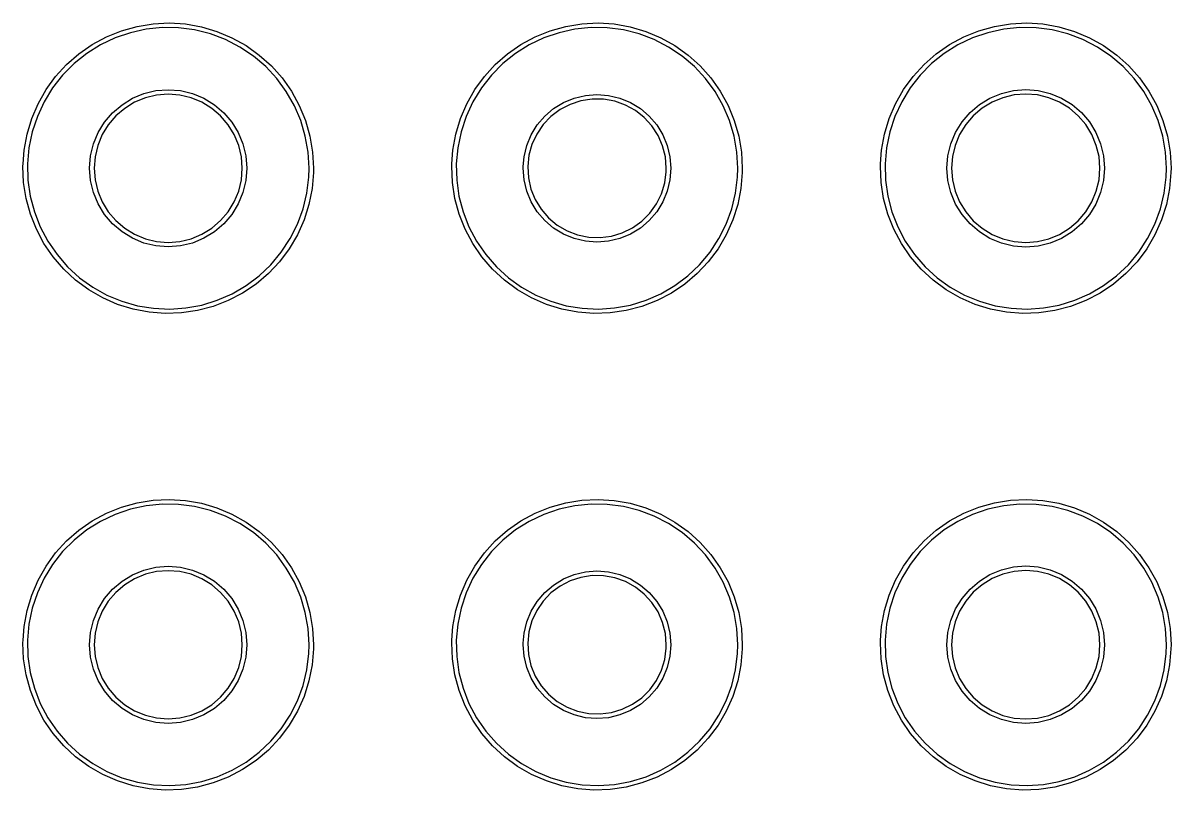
# Model space of a CAD drawing. Extents: x 26 to 390, y -197 to -58.
# Drawn here: x 68.95 to 93.05, y -191.05 to -174.95 of the extents above; entities that cross this region are included whole.
import ezdxf

# ---------------------------------------------------------------- set-up
doc = ezdxf.new("R2010")
doc.units = 0
doc.layers.add('BLACK', color=7, linetype='CONTINUOUS')

msp = doc.modelspace()

# ---------------------------------------------------------------- linework, layer by layer
at = {"layer": 'BLACK', "linetype": 'CONTINUOUS'}
for p, q in [((71.6812, -174.967), (72.0213, -174.95)), ((72.0213, -174.95), (72.3611, -174.971)), ((80.6812, -174.967), (81.0213, -174.95)), ((81.0213, -174.95), (81.3611, -174.971)), ((89.6812, -174.967), (90.0213, -174.95)), ((90.0213, -174.95), (90.3611, -174.971)), ((70.7014, -175.24), (71.0171, -175.113)), ((71.2053, -175.154), (70.8835, -175.264)), ((71.0171, -175.113), (71.3451, -175.021)), ((71.5377, -175.081), (71.2053, -175.154)), ((71.3451, -175.021), (71.6812, -174.967)), ((71.8763, -175.048), (71.5377, -175.081)), ((72.2164, -175.053), (71.8763, -175.048)), ((72.5537, -175.097), (72.2164, -175.053)), ((72.3611, -174.971), (72.6965, -175.031)), ((72.8837, -175.18), (72.5537, -175.097)), ((72.6965, -175.031), (73.0231, -175.127)), ((73.2019, -175.3), (72.8837, -175.18)), ((73.0231, -175.127), (73.337, -175.259)), ((79.7014, -175.24), (80.0171, -175.113)), ((80.2053, -175.154), (79.8835, -175.264)), ((80.0171, -175.113), (80.3451, -175.021)), ((80.5377, -175.081), (80.2053, -175.154)), ((80.3451, -175.021), (80.6812, -174.967)), ((80.8763, -175.048), (80.5377, -175.081)), ((81.2164, -175.053), (80.8763, -175.048)), ((81.5537, -175.097), (81.2164, -175.053)), ((81.3611, -174.971), (81.6965, -175.031)), ((81.8837, -175.18), (81.5537, -175.097)), ((81.6965, -175.031), (82.0231, -175.127)), ((82.2019, -175.3), (81.8837, -175.18)), ((82.0231, -175.127), (82.337, -175.259)), ((88.7014, -175.24), (89.0171, -175.113)), ((89.2053, -175.154), (88.8835, -175.264)), ((89.0171, -175.113), (89.3451, -175.021)), ((89.5377, -175.081), (89.2053, -175.154)), ((89.3451, -175.021), (89.6812, -174.967)), ((89.8763, -175.048), (89.5377, -175.081)), ((90.2164, -175.053), (89.8763, -175.048)), ((90.5537, -175.097), (90.2164, -175.053)), ((90.3611, -174.971), (90.6965, -175.031)), ((90.8837, -175.18), (90.5537, -175.097)), ((90.6965, -175.031), (91.0231, -175.127)), ((91.2019, -175.3), (90.8837, -175.18)), ((91.0231, -175.127), (91.337, -175.259)), ((70.1222, -175.597), (70.4018, -175.402)), ((70.5764, -175.411), (70.2882, -175.591)), ((70.4018, -175.402), (70.7014, -175.24)), ((70.8835, -175.264), (70.5764, -175.411)), ((73.5042, -175.457), (73.2019, -175.3)), ((73.337, -175.259), (73.6343, -175.425)), ((73.6343, -175.425), (73.9111, -175.623)), ((79.1222, -175.597), (79.4018, -175.402)), ((79.5764, -175.411), (79.2882, -175.591)), ((79.4018, -175.402), (79.7014, -175.24)), ((79.8835, -175.264), (79.5764, -175.411)), ((82.5042, -175.457), (82.2019, -175.3)), ((82.337, -175.259), (82.6343, -175.425)), ((82.6343, -175.425), (82.9111, -175.623)), ((88.1222, -175.597), (88.4018, -175.402)), ((88.5764, -175.411), (88.2882, -175.591)), ((88.4018, -175.402), (88.7014, -175.24)), ((88.8835, -175.264), (88.5764, -175.411)), ((91.5042, -175.457), (91.2019, -175.3)), ((91.337, -175.259), (91.6343, -175.425)), ((91.6343, -175.425), (91.9111, -175.623)), ((69.866, -175.821), (70.1222, -175.597)), ((70.2882, -175.591), (70.0227, -175.804)), ((73.7866, -175.646), (73.5042, -175.457)), ((74.0453, -175.867), (73.7866, -175.646)), ((73.9111, -175.623), (74.1642, -175.851)), ((78.866, -175.821), (79.1222, -175.597)), ((79.2882, -175.591), (79.0227, -175.804)), ((82.7866, -175.646), (82.5042, -175.457)), ((83.0453, -175.867), (82.7866, -175.646)), ((82.9111, -175.623), (83.1642, -175.851)), ((87.866, -175.821), (88.1222, -175.597)), ((88.2882, -175.591), (88.0227, -175.804)), ((91.7866, -175.646), (91.5042, -175.457)), ((92.0453, -175.867), (91.7866, -175.646)), ((91.9111, -175.623), (92.1642, -175.851)), ((69.6364, -176.072), (69.866, -175.821)), ((70.0227, -175.804), (69.7834, -176.046)), ((74.2769, -176.116), (74.0453, -175.867)), ((74.1642, -175.851), (74.3903, -176.105)), ((78.6364, -176.072), (78.866, -175.821)), ((79.0227, -175.804), (78.7834, -176.046)), ((83.2769, -176.116), (83.0453, -175.867)), ((83.1642, -175.851), (83.3903, -176.105)), ((87.6364, -176.072), (87.866, -175.821)), ((88.0227, -175.804), (87.7834, -176.046)), ((92.2769, -176.116), (92.0453, -175.867)), ((92.1642, -175.851), (92.3903, -176.105)), ((69.4363, -176.348), (69.6364, -176.072)), ((69.7834, -176.046), (69.5735, -176.314)), ((74.4783, -176.391), (74.2769, -176.116)), ((74.3903, -176.105), (74.5865, -176.384)), ((78.4363, -176.348), (78.6364, -176.072)), ((78.7834, -176.046), (78.5735, -176.314)), ((83.4783, -176.391), (83.2769, -176.116)), ((83.3903, -176.105), (83.5865, -176.384)), ((87.4363, -176.348), (87.6364, -176.072)), ((87.7834, -176.046), (87.5735, -176.314)), ((92.4783, -176.391), (92.2769, -176.116)), ((92.3903, -176.105), (92.5865, -176.384)), ((69.2681, -176.644), (69.4363, -176.348)), ((69.5735, -176.314), (69.3957, -176.604)), ((71.4901, -176.431), (71.7419, -176.37)), ((71.7419, -176.37), (72, -176.35)), ((72, -176.35), (72.2581, -176.37)), ((72.2581, -176.37), (72.5099, -176.431)), ((74.6468, -176.686), (74.4783, -176.391)), ((74.5865, -176.384), (74.7506, -176.682)), ((78.2681, -176.644), (78.4363, -176.348)), ((78.5735, -176.314), (78.3957, -176.604)), ((83.6468, -176.686), (83.4783, -176.391)), ((83.5865, -176.384), (83.7506, -176.682)), ((87.2681, -176.644), (87.4363, -176.348)), ((87.5735, -176.314), (87.3957, -176.604)), ((89.4892, -176.428), (89.7414, -176.367)), ((89.7414, -176.367), (90, -176.347)), ((90, -176.347), (90.2586, -176.367)), ((90.2586, -176.367), (90.5108, -176.428)), ((92.6468, -176.686), (92.4783, -176.391)), ((92.5865, -176.384), (92.7506, -176.682)), ((69.1339, -176.957), (69.2681, -176.644)), ((69.3957, -176.604), (69.2525, -176.912)), ((71.0302, -176.665), (71.2509, -176.53)), ((71.2941, -176.615), (71.0861, -176.742)), ((71.2509, -176.53), (71.4901, -176.431)), ((71.5195, -176.521), (71.2941, -176.615)), ((71.7568, -176.464), (71.5195, -176.521)), ((72, -176.445), (71.7568, -176.464)), ((72.2432, -176.464), (72, -176.445)), ((72.4805, -176.521), (72.2432, -176.464)), ((72.7059, -176.615), (72.4805, -176.521)), ((72.5099, -176.431), (72.7491, -176.53)), ((72.9139, -176.742), (72.7059, -176.615)), ((72.7491, -176.53), (72.9698, -176.665)), ((78.1339, -176.957), (78.2681, -176.644)), ((78.3957, -176.604), (78.2525, -176.912)), ((80.0889, -176.746), (80.2963, -176.619)), ((80.2963, -176.619), (80.521, -176.526)), ((80.6628, -176.585), (80.4362, -176.659)), ((80.521, -176.526), (80.7575, -176.469)), ((80.8985, -176.549), (80.6628, -176.585)), ((80.7575, -176.469), (81, -176.45)), ((81.1369, -176.551), (80.8985, -176.549)), ((81, -176.45), (81.2425, -176.469)), ((81.3717, -176.593), (81.1369, -176.551)), ((81.2425, -176.469), (81.479, -176.526)), ((81.5964, -176.673), (81.3717, -176.593)), ((81.479, -176.526), (81.7037, -176.619)), ((81.7037, -176.619), (81.9111, -176.746)), ((87.1339, -176.957), (87.2681, -176.644)), ((87.3957, -176.604), (87.2525, -176.912)), ((89.0283, -176.663), (89.2495, -176.527)), ((89.2927, -176.612), (89.0843, -176.74)), ((89.2495, -176.527), (89.4892, -176.428)), ((89.5186, -176.518), (89.2927, -176.612)), ((89.7563, -176.461), (89.5186, -176.518)), ((90, -176.442), (89.7563, -176.461)), ((90.2437, -176.461), (90, -176.442)), ((90.4814, -176.518), (90.2437, -176.461)), ((90.7073, -176.612), (90.4814, -176.518)), ((90.5108, -176.428), (90.7505, -176.527)), ((90.9157, -176.74), (90.7073, -176.612)), ((90.7505, -176.527), (90.9717, -176.663)), ((70.6651, -177.03), (70.8333, -176.833)), ((70.8333, -176.833), (71.0302, -176.665)), ((71.0861, -176.742), (70.9006, -176.901)), ((73.0994, -176.901), (72.9139, -176.742)), ((72.9698, -176.665), (73.1667, -176.833)), ((73.1667, -176.833), (73.3349, -177.03)), ((74.7803, -176.999), (74.6468, -176.686)), ((74.7506, -176.682), (74.8803, -176.997)), ((79.904, -176.904), (80.0889, -176.746)), ((80.2247, -176.769), (80.034, -176.912)), ((80.4362, -176.659), (80.2247, -176.769)), ((81.8052, -176.788), (81.5964, -176.673)), ((81.9923, -176.936), (81.8052, -176.788)), ((81.9111, -176.746), (82.096, -176.904)), ((83.7803, -176.999), (83.6468, -176.686)), ((83.7506, -176.682), (83.8803, -176.997)), ((88.6626, -177.028), (88.8311, -176.831)), ((88.8311, -176.831), (89.0283, -176.663)), ((89.0843, -176.74), (88.8984, -176.898)), ((91.1016, -176.898), (90.9157, -176.74)), ((90.9717, -176.663), (91.1689, -176.831)), ((91.1689, -176.831), (91.3374, -177.028)), ((92.7803, -176.999), (92.6468, -176.686)), ((92.7506, -176.682), (92.8803, -176.997)), ((69.0355, -177.283), (69.1339, -176.957)), ((69.2525, -176.912), (69.1457, -177.235)), ((70.5298, -177.251), (70.6651, -177.03)), ((70.7421, -177.086), (70.6147, -177.294)), ((70.9006, -176.901), (70.7421, -177.086)), ((73.2579, -177.086), (73.0994, -176.901)), ((73.3853, -177.294), (73.2579, -177.086)), ((73.3349, -177.03), (73.4702, -177.251)), ((74.8769, -177.325), (74.7803, -176.999)), ((74.8803, -176.997), (74.9742, -177.324)), ((78.0355, -177.283), (78.1339, -176.957)), ((78.2525, -176.912), (78.1457, -177.235)), ((79.6189, -177.296), (79.746, -177.089)), ((79.8693, -177.084), (79.7349, -177.281)), ((79.746, -177.089), (79.904, -176.904)), ((80.034, -176.912), (79.8693, -177.084)), ((82.1528, -177.112), (81.9923, -176.936)), ((82.096, -176.904), (82.254, -177.089)), ((82.2823, -177.312), (82.1528, -177.112)), ((82.254, -177.089), (82.3811, -177.296)), ((83.8769, -177.325), (83.7803, -176.999)), ((83.8803, -176.997), (83.9742, -177.324)), ((87.0355, -177.283), (87.1339, -176.957)), ((87.2525, -176.912), (87.1457, -177.235)), ((88.5271, -177.249), (88.6626, -177.028)), ((88.7396, -177.084), (88.6119, -177.293)), ((88.8984, -176.898), (88.7396, -177.084)), ((91.2604, -177.084), (91.1016, -176.898)), ((91.3881, -177.293), (91.2604, -177.084)), ((91.3374, -177.028), (91.4729, -177.249)), ((92.8769, -177.325), (92.7803, -176.999)), ((92.8803, -176.997), (92.9742, -177.324)), ((68.974, -177.618), (69.0355, -177.283)), ((69.1457, -177.235), (69.0767, -177.568)), ((70.4308, -177.49), (70.5298, -177.251)), ((70.6147, -177.294), (70.5213, -177.52)), ((73.4787, -177.52), (73.3853, -177.294)), ((73.4702, -177.251), (73.5692, -177.49)), ((74.9354, -177.66), (74.8769, -177.325)), ((74.9742, -177.324), (75.031, -177.66)), ((77.974, -177.618), (78.0355, -177.283)), ((78.1457, -177.235), (78.0767, -177.568)), ((79.5259, -177.521), (79.6189, -177.296)), ((79.7349, -177.281), (79.6345, -177.498)), ((82.3773, -177.531), (82.2823, -177.312)), ((82.3811, -177.296), (82.4741, -177.521)), ((83.9354, -177.66), (83.8769, -177.325)), ((83.9742, -177.324), (84.031, -177.66)), ((86.974, -177.618), (87.0355, -177.283)), ((87.1457, -177.235), (87.0767, -177.568)), ((88.4278, -177.489), (88.5271, -177.249)), ((88.6119, -177.293), (88.5183, -177.519)), ((91.4817, -177.519), (91.3881, -177.293)), ((91.4729, -177.249), (91.5722, -177.489)), ((92.9354, -177.66), (92.8769, -177.325)), ((92.9742, -177.324), (93.031, -177.66)), ((69.0767, -177.568), (69.0465, -177.907)), ((70.3703, -177.742), (70.4308, -177.49)), ((70.5213, -177.52), (70.4643, -177.757)), ((73.5357, -177.757), (73.4787, -177.52)), ((73.5692, -177.49), (73.6297, -177.742)), ((78.0767, -177.568), (78.0465, -177.907)), ((79.4691, -177.758), (79.5259, -177.521)), ((79.6345, -177.498), (79.5708, -177.727)), ((82.4354, -177.762), (82.3773, -177.531)), ((82.4741, -177.521), (82.5309, -177.758)), ((87.0767, -177.568), (87.0465, -177.907)), ((88.3672, -177.741), (88.4278, -177.489)), ((88.5183, -177.519), (88.4613, -177.756)), ((91.5387, -177.756), (91.4817, -177.519)), ((91.5722, -177.489), (91.6328, -177.741)), ((68.9538, -177.907), (68.974, -177.618)), ((70.35, -178), (70.3703, -177.742)), ((70.4643, -177.757), (70.4452, -178)), ((73.5548, -178), (73.5357, -177.757)), ((73.6297, -177.742), (73.65, -178)), ((74.955, -178), (74.9354, -177.66)), ((75.031, -177.66), (75.05, -178)), ((77.9538, -177.907), (77.974, -177.618)), ((79.4528, -177.964), (79.4691, -177.758)), ((79.5708, -177.727), (79.5455, -177.964)), ((82.455, -178), (82.4354, -177.762)), ((82.5309, -177.758), (82.55, -178)), ((83.955, -178), (83.9354, -177.66)), ((84.031, -177.66), (84.05, -178)), ((86.9538, -177.907), (86.974, -177.618)), ((88.3469, -178), (88.3672, -177.741)), ((88.4613, -177.756), (88.4421, -178)), ((91.5579, -178), (91.5387, -177.756)), ((91.6328, -177.741), (91.6531, -178)), ((92.955, -178), (92.9354, -177.66)), ((93.031, -177.66), (93.05, -178)), ((68.9503, -177.957), (68.9538, -177.907)), ((68.9646, -178.298), (68.9503, -177.957)), ((69.0465, -177.907), (69.0554, -178.247)), ((70.3703, -178.258), (70.35, -178)), ((70.4452, -178), (70.4643, -178.243)), ((73.5357, -178.243), (73.5548, -178)), ((73.65, -178), (73.6297, -178.258)), ((74.9492, -178.186), (74.955, -178)), ((75.0488, -178.085), (75.0203, -178.424)), ((75.05, -178), (75.0488, -178.085)), ((77.9503, -177.957), (77.9538, -177.907)), ((77.9646, -178.298), (77.9503, -177.957)), ((78.0465, -177.907), (78.0554, -178.247)), ((79.45, -178), (79.4528, -177.964)), ((79.4691, -178.242), (79.45, -178)), ((79.5455, -177.964), (79.5592, -178.202)), ((82.4221, -178.307), (82.4532, -178.071)), ((82.4532, -178.071), (82.455, -178)), ((82.55, -178), (82.5309, -178.242)), ((83.9492, -178.186), (83.955, -178)), ((84.0488, -178.085), (84.0203, -178.424)), ((84.05, -178), (84.0488, -178.085)), ((86.9503, -177.957), (86.9538, -177.907)), ((86.9646, -178.298), (86.9503, -177.957)), ((87.0465, -177.907), (87.0554, -178.247)), ((88.3672, -178.259), (88.3469, -178)), ((88.4421, -178), (88.4613, -178.244)), ((91.5387, -178.244), (91.5579, -178)), ((91.6531, -178), (91.6328, -178.259)), ((92.9492, -178.186), (92.955, -178)), ((93.0488, -178.085), (93.0203, -178.424)), ((93.05, -178), (93.0488, -178.085)), ((69.0166, -178.634), (68.9646, -178.298)), ((69.0554, -178.247), (69.1033, -178.584)), ((70.4308, -178.51), (70.3703, -178.258)), ((70.4643, -178.243), (70.5213, -178.48)), ((73.4787, -178.48), (73.5357, -178.243)), ((73.6297, -178.258), (73.5692, -178.51)), ((74.9083, -178.523), (74.9492, -178.186)), ((78.0166, -178.634), (77.9646, -178.298)), ((78.0554, -178.247), (78.1033, -178.584)), ((79.5259, -178.479), (79.4691, -178.242)), ((79.5592, -178.202), (79.6116, -178.435)), ((82.3528, -178.536), (82.4221, -178.307)), ((82.5309, -178.242), (82.4741, -178.479)), ((83.9083, -178.523), (83.9492, -178.186)), ((87.0166, -178.634), (86.9646, -178.298)), ((87.0554, -178.247), (87.1033, -178.584)), ((88.4278, -178.511), (88.3672, -178.259)), ((88.4613, -178.244), (88.5183, -178.481)), ((91.4817, -178.481), (91.5387, -178.244)), ((91.6328, -178.259), (91.5722, -178.511)), ((92.9083, -178.523), (92.9492, -178.186)), ((70.5298, -178.749), (70.4308, -178.51)), ((70.5213, -178.48), (70.6147, -178.706)), ((73.3853, -178.706), (73.4787, -178.48)), ((73.5692, -178.51), (73.4702, -178.749)), ((74.8289, -178.854), (74.9083, -178.523)), ((75.0203, -178.424), (74.9542, -178.759)), ((79.6189, -178.704), (79.5259, -178.479)), ((79.6116, -178.435), (79.7013, -178.656)), ((82.2472, -178.749), (82.3528, -178.536)), ((82.4741, -178.479), (82.3811, -178.704)), ((83.8289, -178.854), (83.9083, -178.523)), ((84.0203, -178.424), (83.9542, -178.759)), ((88.5271, -178.751), (88.4278, -178.511)), ((88.5183, -178.481), (88.6119, -178.707)), ((91.3881, -178.707), (91.4817, -178.481)), ((91.5722, -178.511), (91.4729, -178.751)), ((92.8289, -178.854), (92.9083, -178.523)), ((93.0203, -178.424), (92.9542, -178.759)), ((69.1059, -178.963), (69.0166, -178.634)), ((69.1033, -178.584), (69.1896, -178.913)), ((70.6651, -178.97), (70.5298, -178.749)), ((70.6147, -178.706), (70.7421, -178.914)), ((73.2579, -178.914), (73.3853, -178.706)), ((73.4702, -178.749), (73.3349, -178.97)), ((74.9542, -178.759), (74.8512, -179.083)), ((78.1059, -178.963), (78.0166, -178.634)), ((78.1033, -178.584), (78.1896, -178.913)), ((79.746, -178.911), (79.6189, -178.704)), ((79.7013, -178.656), (79.8259, -178.859)), ((82.108, -178.943), (82.2472, -178.749)), ((82.3811, -178.704), (82.254, -178.911)), ((83.9542, -178.759), (83.8512, -179.083)), ((87.1059, -178.963), (87.0166, -178.634)), ((87.1033, -178.584), (87.1896, -178.913)), ((88.6626, -178.972), (88.5271, -178.751)), ((88.6119, -178.707), (88.7396, -178.916)), ((91.2604, -178.916), (91.3881, -178.707)), ((91.4729, -178.751), (91.3374, -178.972)), ((92.9542, -178.759), (92.8512, -179.083)), ((69.2313, -179.279), (69.1059, -178.963)), ((69.1896, -178.913), (69.3132, -179.23)), ((70.8333, -179.167), (70.6651, -178.97)), ((70.7421, -178.914), (70.9006, -179.099)), ((73.0994, -179.099), (73.2579, -178.914)), ((73.3349, -178.97), (73.1667, -179.167)), ((74.712, -179.174), (74.8289, -178.854)), ((78.2313, -179.279), (78.1059, -178.963)), ((78.1896, -178.913), (78.3132, -179.23)), ((79.904, -179.096), (79.746, -178.911)), ((79.8259, -178.859), (79.982, -179.04)), ((79.982, -179.04), (80.1655, -179.192)), ((81.9391, -179.111), (82.108, -178.943)), ((82.254, -178.911), (82.096, -179.096)), ((83.712, -179.174), (83.8289, -178.854)), ((87.2313, -179.279), (87.1059, -178.963)), ((87.1896, -178.913), (87.3132, -179.23)), ((88.8311, -179.169), (88.6626, -178.972)), ((88.7396, -178.916), (88.8984, -179.102)), ((91.1016, -179.102), (91.2604, -178.916)), ((91.3374, -178.972), (91.1689, -179.169)), ((92.712, -179.174), (92.8289, -178.854)), ((69.3911, -179.58), (69.2313, -179.279)), ((69.3132, -179.23), (69.4724, -179.531)), ((71.0302, -179.335), (70.8333, -179.167)), ((70.9006, -179.099), (71.0861, -179.258)), ((71.0861, -179.258), (71.2941, -179.385)), ((72.7059, -179.385), (72.9139, -179.258)), ((72.9139, -179.258), (73.0994, -179.099)), ((73.1667, -179.167), (72.9698, -179.335)), ((74.5591, -179.477), (74.712, -179.174)), ((74.8512, -179.083), (74.7127, -179.394)), ((78.3911, -179.58), (78.2313, -179.279)), ((78.3132, -179.23), (78.4724, -179.531)), ((80.0889, -179.254), (79.904, -179.096)), ((80.2963, -179.381), (80.0889, -179.254)), ((80.1655, -179.192), (80.3713, -179.312)), ((81.5309, -179.355), (81.745, -179.25)), ((81.9111, -179.254), (81.7037, -179.381)), ((81.745, -179.25), (81.9391, -179.111)), ((82.096, -179.096), (81.9111, -179.254)), ((83.5591, -179.477), (83.712, -179.174)), ((83.8512, -179.083), (83.7127, -179.394)), ((87.3911, -179.58), (87.2313, -179.279)), ((87.3132, -179.23), (87.4724, -179.531)), ((89.0283, -179.337), (88.8311, -179.169)), ((88.8984, -179.102), (89.0843, -179.26)), ((89.0843, -179.26), (89.2927, -179.388)), ((90.7073, -179.388), (90.9157, -179.26)), ((90.9157, -179.26), (91.1016, -179.102)), ((91.1689, -179.169), (90.9717, -179.337)), ((92.5591, -179.477), (92.712, -179.174)), ((92.8512, -179.083), (92.7127, -179.394)), ((69.4724, -179.531), (69.6651, -179.811)), ((71.2509, -179.47), (71.0302, -179.335)), ((71.4901, -179.569), (71.2509, -179.47)), ((71.2941, -179.385), (71.5195, -179.479)), ((71.5195, -179.479), (71.7568, -179.536)), ((71.7568, -179.536), (72, -179.555)), ((72, -179.555), (72.2432, -179.536)), ((72.2432, -179.536), (72.4805, -179.479)), ((72.4805, -179.479), (72.7059, -179.385)), ((72.7491, -179.47), (72.5099, -179.569)), ((72.9698, -179.335), (72.7491, -179.47)), ((74.3723, -179.762), (74.5591, -179.477)), ((74.7127, -179.394), (74.5404, -179.688)), ((78.4724, -179.531), (78.6651, -179.811)), ((80.521, -179.474), (80.2963, -179.381)), ((80.3713, -179.312), (80.5941, -179.397)), ((80.7575, -179.531), (80.521, -179.474)), ((80.5941, -179.397), (80.8277, -179.445)), ((81, -179.55), (80.7575, -179.531)), ((80.8277, -179.445), (81.066, -179.453)), ((81.2425, -179.531), (81, -179.55)), ((81.066, -179.453), (81.3025, -179.423)), ((81.479, -179.474), (81.2425, -179.531)), ((81.3025, -179.423), (81.5309, -179.355)), ((81.7037, -179.381), (81.479, -179.474)), ((83.3723, -179.762), (83.5591, -179.477)), ((83.7127, -179.394), (83.5404, -179.688)), ((87.4724, -179.531), (87.6651, -179.811)), ((89.2495, -179.473), (89.0283, -179.337)), ((89.4892, -179.572), (89.2495, -179.473)), ((89.2927, -179.388), (89.5186, -179.482)), ((89.5186, -179.482), (89.7563, -179.539)), ((89.7563, -179.539), (90, -179.558)), ((90, -179.558), (90.2437, -179.539)), ((90.2437, -179.539), (90.4814, -179.482)), ((90.4814, -179.482), (90.7073, -179.388)), ((90.7505, -179.473), (90.5108, -179.572)), ((90.9717, -179.337), (90.7505, -179.473)), ((92.3723, -179.762), (92.5591, -179.477)), ((92.7127, -179.394), (92.5404, -179.688)), ((69.5835, -179.861), (69.3911, -179.58)), ((71.7419, -179.63), (71.4901, -179.569)), ((72, -179.65), (71.7419, -179.63)), ((72.2581, -179.63), (72, -179.65)), ((72.5099, -179.569), (72.2581, -179.63)), ((74.1541, -180.023), (74.3723, -179.762)), ((74.5404, -179.688), (74.3364, -179.961)), ((78.5835, -179.861), (78.3911, -179.58)), ((83.1541, -180.023), (83.3723, -179.762)), ((83.5404, -179.688), (83.3364, -179.961)), ((87.5835, -179.861), (87.3911, -179.58)), ((89.7414, -179.633), (89.4892, -179.572)), ((90, -179.653), (89.7414, -179.633)), ((90.2586, -179.633), (90, -179.653)), ((90.5108, -179.572), (90.2586, -179.633)), ((92.1541, -180.023), (92.3723, -179.762)), ((92.5404, -179.688), (92.3364, -179.961)), ((69.806, -180.119), (69.5835, -179.861)), ((69.6651, -179.811), (69.8887, -180.068)), ((73.9073, -180.257), (74.1541, -180.023)), ((74.3364, -179.961), (74.1033, -180.209)), ((78.806, -180.119), (78.5835, -179.861)), ((78.6651, -179.811), (78.8887, -180.068)), ((82.9073, -180.257), (83.1541, -180.023)), ((83.3364, -179.961), (83.1033, -180.209)), ((87.806, -180.119), (87.5835, -179.861)), ((87.6651, -179.811), (87.8887, -180.068)), ((91.9073, -180.257), (92.1541, -180.023)), ((92.3364, -179.961), (92.1033, -180.209)), ((70.0559, -180.35), (69.806, -180.119)), ((69.8887, -180.068), (70.1404, -180.296)), ((73.6353, -180.461), (73.9073, -180.257)), ((74.1033, -180.209), (73.844, -180.429)), ((79.0559, -180.35), (78.806, -180.119)), ((78.8887, -180.068), (79.1404, -180.296)), ((82.6353, -180.461), (82.9073, -180.257)), ((83.1033, -180.209), (82.844, -180.429)), ((88.0559, -180.35), (87.806, -180.119)), ((87.8887, -180.068), (88.1404, -180.296)), ((91.6353, -180.461), (91.9073, -180.257)), ((92.1033, -180.209), (91.844, -180.429)), ((70.3299, -180.552), (70.0559, -180.35)), ((70.1404, -180.296), (70.4166, -180.495)), ((70.4166, -180.495), (70.7139, -180.66)), ((73.3415, -180.633), (73.6353, -180.461)), ((73.844, -180.429), (73.5617, -180.62)), ((79.3299, -180.552), (79.0559, -180.35)), ((79.1404, -180.296), (79.4166, -180.495)), ((79.4166, -180.495), (79.7139, -180.66)), ((82.3415, -180.633), (82.6353, -180.461)), ((82.844, -180.429), (82.5617, -180.62)), ((88.3299, -180.552), (88.0559, -180.35)), ((88.1404, -180.296), (88.4166, -180.495)), ((88.4166, -180.495), (88.7139, -180.66)), ((91.3415, -180.633), (91.6353, -180.461)), ((91.844, -180.429), (91.5617, -180.62)), ((70.6248, -180.722), (70.3299, -180.552)), ((70.9369, -180.859), (70.6248, -180.722)), ((70.7139, -180.66), (71.0282, -180.791)), ((73.03, -180.77), (73.3415, -180.633)), ((73.5617, -180.62), (73.26, -180.778)), ((79.6248, -180.722), (79.3299, -180.552)), ((79.9369, -180.859), (79.6248, -180.722)), ((79.7139, -180.66), (80.0282, -180.791)), ((82.03, -180.77), (82.3415, -180.633)), ((82.5617, -180.62), (82.26, -180.778)), ((88.6248, -180.722), (88.3299, -180.552)), ((88.9369, -180.859), (88.6248, -180.722)), ((88.7139, -180.66), (89.0282, -180.791)), ((91.03, -180.77), (91.3415, -180.633)), ((91.5617, -180.62), (91.26, -180.778)), ((71.2621, -180.959), (70.9369, -180.859)), ((71.0282, -180.791), (71.3554, -180.884)), ((71.5966, -181.023), (71.2621, -180.959)), ((71.3554, -180.884), (71.6911, -180.939)), ((71.6911, -180.939), (72.0309, -180.955)), ((72.0309, -180.955), (72.3704, -180.932)), ((72.6133, -180.988), (72.2764, -181.037)), ((72.3704, -180.932), (72.7049, -180.87)), ((72.9425, -180.901), (72.6133, -180.988)), ((72.7049, -180.87), (73.03, -180.77)), ((73.26, -180.778), (72.9425, -180.901)), ((80.2621, -180.959), (79.9369, -180.859)), ((80.0282, -180.791), (80.3554, -180.884)), ((80.5966, -181.023), (80.2621, -180.959)), ((80.3554, -180.884), (80.6911, -180.939)), ((80.6911, -180.939), (81.0309, -180.955)), ((81.0309, -180.955), (81.3704, -180.932)), ((81.6133, -180.988), (81.2764, -181.037)), ((81.3704, -180.932), (81.7049, -180.87)), ((81.9425, -180.901), (81.6133, -180.988)), ((81.7049, -180.87), (82.03, -180.77)), ((82.26, -180.778), (81.9425, -180.901)), ((89.2621, -180.959), (88.9369, -180.859)), ((89.0282, -180.791), (89.3554, -180.884)), ((89.5966, -181.023), (89.2621, -180.959)), ((89.3554, -180.884), (89.6911, -180.939)), ((89.6911, -180.939), (90.0309, -180.955)), ((90.0309, -180.955), (90.3704, -180.932)), ((90.6133, -180.988), (90.2764, -181.037)), ((90.3704, -180.932), (90.7049, -180.87)), ((90.9425, -180.901), (90.6133, -180.988)), ((90.7049, -180.87), (91.03, -180.77)), ((91.26, -180.778), (90.9425, -180.901)), ((71.9361, -181.049), (71.5966, -181.023)), ((72.2764, -181.037), (71.9361, -181.049)), ((80.9361, -181.049), (80.5966, -181.023)), ((81.2764, -181.037), (80.9361, -181.049)), ((89.9361, -181.049), (89.5966, -181.023)), ((90.2764, -181.037), (89.9361, -181.049)), ((71.0171, -185.113), (71.3451, -185.021)), ((71.5377, -185.081), (71.2053, -185.154)), ((71.3451, -185.021), (71.6812, -184.967)), ((71.8763, -185.048), (71.5377, -185.081)), ((71.6812, -184.967), (72.0213, -184.95)), ((72.2164, -185.053), (71.8763, -185.048)), ((72.0213, -184.95), (72.3611, -184.971)), ((72.5537, -185.097), (72.2164, -185.053)), ((72.3611, -184.971), (72.6965, -185.031)), ((72.6965, -185.031), (73.0231, -185.127)), ((80.0171, -185.113), (80.3451, -185.021)), ((80.5377, -185.081), (80.2053, -185.154)), ((80.3451, -185.021), (80.6812, -184.967)), ((80.8763, -185.048), (80.5377, -185.081)), ((80.6812, -184.967), (81.0213, -184.95)), ((81.2164, -185.053), (80.8763, -185.048)), ((81.0213, -184.95), (81.3611, -184.971)), ((81.5537, -185.097), (81.2164, -185.053)), ((81.3611, -184.971), (81.6965, -185.031)), ((81.6965, -185.031), (82.0231, -185.127)), ((89.0171, -185.113), (89.3451, -185.021)), ((89.5377, -185.081), (89.2053, -185.154)), ((89.3451, -185.021), (89.6812, -184.967)), ((89.8763, -185.048), (89.5377, -185.081)), ((89.6812, -184.967), (90.0213, -184.95)), ((90.2164, -185.053), (89.8763, -185.048)), ((90.0213, -184.95), (90.3611, -184.971)), ((90.5537, -185.097), (90.2164, -185.053)), ((90.3611, -184.971), (90.6965, -185.031)), ((90.6965, -185.031), (91.0231, -185.127)), ((70.4018, -185.402), (70.7014, -185.24)), ((70.8835, -185.264), (70.5764, -185.411)), ((70.7014, -185.24), (71.0171, -185.113)), ((71.2053, -185.154), (70.8835, -185.264)), ((72.8837, -185.18), (72.5537, -185.097)), ((73.2019, -185.3), (72.8837, -185.18)), ((73.0231, -185.127), (73.337, -185.259)), ((73.5042, -185.457), (73.2019, -185.3)), ((73.337, -185.259), (73.6343, -185.425)), ((79.4018, -185.402), (79.7014, -185.24)), ((79.8835, -185.264), (79.5764, -185.411)), ((79.7014, -185.24), (80.0171, -185.113)), ((80.2053, -185.154), (79.8835, -185.264)), ((81.8837, -185.18), (81.5537, -185.097)), ((82.2019, -185.3), (81.8837, -185.18)), ((82.0231, -185.127), (82.337, -185.259)), ((82.5042, -185.457), (82.2019, -185.3)), ((82.337, -185.259), (82.6343, -185.425)), ((88.4018, -185.402), (88.7014, -185.24)), ((88.8835, -185.264), (88.5764, -185.411)), ((88.7014, -185.24), (89.0171, -185.113)), ((89.2053, -185.154), (88.8835, -185.264)), ((90.8837, -185.18), (90.5537, -185.097)), ((91.2019, -185.3), (90.8837, -185.18)), ((91.0231, -185.127), (91.337, -185.259)), ((91.5042, -185.457), (91.2019, -185.3)), ((91.337, -185.259), (91.6343, -185.425)), ((70.1222, -185.597), (70.4018, -185.402)), ((70.5764, -185.411), (70.2882, -185.591)), ((73.7866, -185.646), (73.5042, -185.457)), ((73.6343, -185.425), (73.9111, -185.623)), ((79.1222, -185.597), (79.4018, -185.402)), ((79.5764, -185.411), (79.2882, -185.591)), ((82.7866, -185.646), (82.5042, -185.457)), ((82.6343, -185.425), (82.9111, -185.623)), ((88.1222, -185.597), (88.4018, -185.402)), ((88.5764, -185.411), (88.2882, -185.591)), ((91.7866, -185.646), (91.5042, -185.457)), ((91.6343, -185.425), (91.9111, -185.623)), ((70.0227, -185.804), (69.7834, -186.046)), ((69.866, -185.821), (70.1222, -185.597)), ((70.2882, -185.591), (70.0227, -185.804)), ((74.0453, -185.867), (73.7866, -185.646)), ((73.9111, -185.623), (74.1642, -185.851)), ((79.0227, -185.804), (78.7834, -186.046)), ((78.866, -185.821), (79.1222, -185.597)), ((79.2882, -185.591), (79.0227, -185.804)), ((83.0453, -185.867), (82.7866, -185.646)), ((82.9111, -185.623), (83.1642, -185.851)), ((88.0227, -185.804), (87.7834, -186.046)), ((87.866, -185.821), (88.1222, -185.597)), ((88.2882, -185.591), (88.0227, -185.804)), ((92.0453, -185.867), (91.7866, -185.646)), ((91.9111, -185.623), (92.1642, -185.851)), ((69.7834, -186.046), (69.5735, -186.314)), ((69.6364, -186.072), (69.866, -185.821)), ((74.2769, -186.116), (74.0453, -185.867)), ((74.1642, -185.851), (74.3903, -186.105)), ((78.7834, -186.046), (78.5735, -186.314)), ((78.6364, -186.072), (78.866, -185.821)), ((83.2769, -186.116), (83.0453, -185.867)), ((83.1642, -185.851), (83.3903, -186.105)), ((87.7834, -186.046), (87.5735, -186.314)), ((87.6364, -186.072), (87.866, -185.821)), ((92.2769, -186.116), (92.0453, -185.867)), ((92.1642, -185.851), (92.3903, -186.105)), ((69.4363, -186.348), (69.6364, -186.072)), ((74.4783, -186.391), (74.2769, -186.116)), ((74.3903, -186.105), (74.5865, -186.384)), ((78.4363, -186.348), (78.6364, -186.072)), ((83.4783, -186.391), (83.2769, -186.116)), ((83.3903, -186.105), (83.5865, -186.384)), ((87.4363, -186.348), (87.6364, -186.072)), ((92.4783, -186.391), (92.2769, -186.116)), ((92.3903, -186.105), (92.5865, -186.384)), ((69.2681, -186.644), (69.4363, -186.348)), ((69.5735, -186.314), (69.3957, -186.604)), ((71.0302, -186.665), (71.2509, -186.53)), ((71.2509, -186.53), (71.4901, -186.431)), ((71.5195, -186.521), (71.2941, -186.615)), ((71.4901, -186.431), (71.7419, -186.37)), ((71.7568, -186.464), (71.5195, -186.521)), ((71.7419, -186.37), (72, -186.35)), ((72, -186.445), (71.7568, -186.464)), ((72, -186.35), (72.2581, -186.37)), ((72.2432, -186.464), (72, -186.445)), ((72.4805, -186.521), (72.2432, -186.464)), ((72.2581, -186.37), (72.5099, -186.431)), ((72.7059, -186.615), (72.4805, -186.521)), ((72.5099, -186.431), (72.7491, -186.53)), ((72.7491, -186.53), (72.9698, -186.665)), ((74.6468, -186.686), (74.4783, -186.391)), ((74.5865, -186.384), (74.7506, -186.682)), ((78.2681, -186.644), (78.4363, -186.348)), ((78.5735, -186.314), (78.3957, -186.604)), ((80.2963, -186.619), (80.521, -186.526)), ((80.521, -186.526), (80.7575, -186.469)), ((80.7575, -186.469), (81, -186.45)), ((81, -186.45), (81.2425, -186.469)), ((81.2425, -186.469), (81.479, -186.526)), ((81.479, -186.526), (81.7037, -186.619)), ((83.6468, -186.686), (83.4783, -186.391)), ((83.5865, -186.384), (83.7506, -186.682)), ((87.2681, -186.644), (87.4363, -186.348)), ((87.5735, -186.314), (87.3957, -186.604)), ((89.0283, -186.663), (89.2495, -186.527)), ((89.2495, -186.527), (89.4892, -186.428)), ((89.5186, -186.518), (89.2927, -186.612)), ((89.4892, -186.428), (89.7414, -186.367)), ((89.7563, -186.461), (89.5186, -186.518)), ((89.7414, -186.367), (90, -186.347)), ((90, -186.442), (89.7563, -186.461)), ((90, -186.347), (90.2586, -186.367)), ((90.2437, -186.461), (90, -186.442)), ((90.4814, -186.518), (90.2437, -186.461)), ((90.2586, -186.367), (90.5108, -186.428)), ((90.7073, -186.612), (90.4814, -186.518)), ((90.5108, -186.428), (90.7505, -186.527)), ((90.7505, -186.527), (90.9717, -186.663)), ((92.6468, -186.686), (92.4783, -186.391)), ((92.5865, -186.384), (92.7506, -186.682)), ((69.1339, -186.957), (69.2681, -186.644)), ((69.3957, -186.604), (69.2525, -186.912)), ((70.8333, -186.833), (71.0302, -186.665)), ((71.0861, -186.742), (70.9006, -186.901)), ((71.2941, -186.615), (71.0861, -186.742)), ((72.9139, -186.742), (72.7059, -186.615)), ((73.0994, -186.901), (72.9139, -186.742)), ((72.9698, -186.665), (73.1667, -186.833)), ((74.7803, -186.999), (74.6468, -186.686)), ((74.7506, -186.682), (74.8803, -186.997)), ((78.1339, -186.957), (78.2681, -186.644)), ((78.3957, -186.604), (78.2525, -186.912)), ((79.904, -186.904), (80.0889, -186.746)), ((80.2247, -186.769), (80.034, -186.912)), ((80.0889, -186.746), (80.2963, -186.619)), ((80.4362, -186.659), (80.2247, -186.769)), ((80.6628, -186.585), (80.4362, -186.659)), ((80.8985, -186.549), (80.6628, -186.585)), ((81.1369, -186.551), (80.8985, -186.549)), ((81.3717, -186.593), (81.1369, -186.551)), ((81.5964, -186.673), (81.3717, -186.593)), ((81.8052, -186.788), (81.5964, -186.673)), ((81.7037, -186.619), (81.9111, -186.746)), ((81.9111, -186.746), (82.096, -186.904)), ((83.7803, -186.999), (83.6468, -186.686)), ((83.7506, -186.682), (83.8803, -186.997)), ((87.1339, -186.957), (87.2681, -186.644)), ((87.3957, -186.604), (87.2525, -186.912)), ((88.8311, -186.831), (89.0283, -186.663)), ((89.0843, -186.74), (88.8984, -186.898)), ((89.2927, -186.612), (89.0843, -186.74)), ((90.9157, -186.74), (90.7073, -186.612)), ((91.1016, -186.898), (90.9157, -186.74)), ((90.9717, -186.663), (91.1689, -186.831)), ((92.7803, -186.999), (92.6468, -186.686)), ((92.7506, -186.682), (92.8803, -186.997)), ((69.0355, -187.283), (69.1339, -186.957)), ((69.2525, -186.912), (69.1457, -187.235)), ((70.6651, -187.03), (70.8333, -186.833)), ((70.9006, -186.901), (70.7421, -187.086)), ((73.2579, -187.086), (73.0994, -186.901)), ((73.1667, -186.833), (73.3349, -187.03)), ((74.8769, -187.325), (74.7803, -186.999)), ((74.8803, -186.997), (74.9742, -187.324)), ((78.0355, -187.283), (78.1339, -186.957)), ((78.2525, -186.912), (78.1457, -187.235)), ((79.746, -187.089), (79.904, -186.904)), ((80.034, -186.912), (79.8693, -187.084)), ((81.9923, -186.936), (81.8052, -186.788)), ((82.1528, -187.112), (81.9923, -186.936)), ((82.096, -186.904), (82.254, -187.089)), ((83.8769, -187.325), (83.7803, -186.999)), ((83.8803, -186.997), (83.9742, -187.324)), ((87.0355, -187.283), (87.1339, -186.957)), ((87.2525, -186.912), (87.1457, -187.235)), ((88.6626, -187.028), (88.8311, -186.831)), ((88.8984, -186.898), (88.7396, -187.084)), ((91.2604, -187.084), (91.1016, -186.898)), ((91.1689, -186.831), (91.3374, -187.028)), ((92.8769, -187.325), (92.7803, -186.999)), ((92.8803, -186.997), (92.9742, -187.324)), ((69.1457, -187.235), (69.0767, -187.568)), ((70.4308, -187.49), (70.5298, -187.251)), ((70.5298, -187.251), (70.6651, -187.03)), ((70.7421, -187.086), (70.6147, -187.294)), ((73.3853, -187.294), (73.2579, -187.086)), ((73.3349, -187.03), (73.4702, -187.251)), ((73.4702, -187.251), (73.5692, -187.49)), ((78.1457, -187.235), (78.0767, -187.568)), ((79.6189, -187.296), (79.746, -187.089)), ((79.8693, -187.084), (79.7349, -187.281)), ((82.2823, -187.312), (82.1528, -187.112)), ((82.254, -187.089), (82.3811, -187.296)), ((87.1457, -187.235), (87.0767, -187.568)), ((88.4278, -187.489), (88.5271, -187.249)), ((88.5271, -187.249), (88.6626, -187.028)), ((88.7396, -187.084), (88.6119, -187.293)), ((91.3881, -187.293), (91.2604, -187.084)), ((91.3374, -187.028), (91.4729, -187.249)), ((91.4729, -187.249), (91.5722, -187.489)), ((68.974, -187.618), (69.0355, -187.283)), ((70.3703, -187.742), (70.4308, -187.49)), ((70.6147, -187.294), (70.5213, -187.52)), ((73.4787, -187.52), (73.3853, -187.294)), ((73.5692, -187.49), (73.6297, -187.742)), ((74.9354, -187.66), (74.8769, -187.325)), ((74.9742, -187.324), (75.031, -187.66)), ((77.974, -187.618), (78.0355, -187.283)), ((79.5259, -187.521), (79.6189, -187.296)), ((79.7349, -187.281), (79.6345, -187.498)), ((82.3773, -187.531), (82.2823, -187.312)), ((82.3811, -187.296), (82.4741, -187.521)), ((83.9354, -187.66), (83.8769, -187.325)), ((83.9742, -187.324), (84.031, -187.66)), ((86.974, -187.618), (87.0355, -187.283)), ((88.3672, -187.741), (88.4278, -187.489)), ((88.6119, -187.293), (88.5183, -187.519)), ((91.4817, -187.519), (91.3881, -187.293)), ((91.5722, -187.489), (91.6328, -187.741)), ((92.9354, -187.66), (92.8769, -187.325)), ((92.9742, -187.324), (93.031, -187.66)), ((68.9538, -187.907), (68.974, -187.618)), ((69.0767, -187.568), (69.0465, -187.907)), ((70.5213, -187.52), (70.4643, -187.757)), ((73.5357, -187.757), (73.4787, -187.52)), ((74.955, -188), (74.9354, -187.66)), ((75.031, -187.66), (75.05, -188)), ((77.9538, -187.907), (77.974, -187.618)), ((78.0767, -187.568), (78.0465, -187.907)), ((79.4691, -187.758), (79.5259, -187.521)), ((79.5708, -187.727), (79.5455, -187.964)), ((79.6345, -187.498), (79.5708, -187.727)), ((82.4354, -187.762), (82.3773, -187.531)), ((82.4741, -187.521), (82.5309, -187.758)), ((83.955, -188), (83.9354, -187.66)), ((84.031, -187.66), (84.05, -188)), ((86.9538, -187.907), (86.974, -187.618)), ((87.0767, -187.568), (87.0465, -187.907)), ((88.5183, -187.519), (88.4613, -187.756)), ((91.5387, -187.756), (91.4817, -187.519)), ((92.955, -188), (92.9354, -187.66)), ((93.031, -187.66), (93.05, -188)), ((68.9503, -187.957), (68.9538, -187.907)), ((68.9646, -188.298), (68.9503, -187.957)), ((69.0465, -187.907), (69.0554, -188.247)), ((70.35, -188), (70.3703, -187.742)), ((70.4643, -187.757), (70.4452, -188)), ((73.5548, -188), (73.5357, -187.757)), ((73.6297, -187.742), (73.65, -188)), ((77.9503, -187.957), (77.9538, -187.907)), ((77.9646, -188.298), (77.9503, -187.957)), ((78.0465, -187.907), (78.0554, -188.247)), ((79.45, -188), (79.4528, -187.964)), ((79.4528, -187.964), (79.4691, -187.758)), ((79.5455, -187.964), (79.5592, -188.202)), ((82.455, -188), (82.4354, -187.762)), ((82.5309, -187.758), (82.55, -188)), ((86.9503, -187.957), (86.9538, -187.907)), ((86.9646, -188.298), (86.9503, -187.957)), ((87.0465, -187.907), (87.0554, -188.247)), ((88.3469, -188), (88.3672, -187.741)), ((88.4613, -187.756), (88.4421, -188)), ((91.5579, -188), (91.5387, -187.756)), ((91.6328, -187.741), (91.6531, -188)), ((70.3703, -188.258), (70.35, -188)), ((70.4452, -188), (70.4643, -188.243)), ((73.5357, -188.243), (73.5548, -188)), ((73.65, -188), (73.6297, -188.258)), ((74.9083, -188.523), (74.9492, -188.186)), ((74.9492, -188.186), (74.955, -188)), ((75.0488, -188.085), (75.0203, -188.424)), ((75.05, -188), (75.0488, -188.085)), ((79.4691, -188.242), (79.45, -188)), ((79.5592, -188.202), (79.6116, -188.435)), ((82.4221, -188.307), (82.4532, -188.071)), ((82.4532, -188.071), (82.455, -188)), ((82.55, -188), (82.5309, -188.242)), ((83.9083, -188.523), (83.9492, -188.186)), ((83.9492, -188.186), (83.955, -188)), ((84.0488, -188.085), (84.0203, -188.424)), ((84.05, -188), (84.0488, -188.085)), ((88.3672, -188.259), (88.3469, -188)), ((88.4421, -188), (88.4613, -188.244)), ((91.5387, -188.244), (91.5579, -188)), ((91.6531, -188), (91.6328, -188.259)), ((92.9083, -188.523), (92.9492, -188.186)), ((92.9492, -188.186), (92.955, -188)), ((93.0488, -188.085), (93.0203, -188.424)), ((93.05, -188), (93.0488, -188.085)), ((69.0166, -188.634), (68.9646, -188.298)), ((69.0554, -188.247), (69.1033, -188.584)), ((70.4308, -188.51), (70.3703, -188.258)), ((70.4643, -188.243), (70.5213, -188.48)), ((73.4787, -188.48), (73.5357, -188.243)), ((73.6297, -188.258), (73.5692, -188.51)), ((75.0203, -188.424), (74.9542, -188.759)), ((78.0166, -188.634), (77.9646, -188.298)), ((78.0554, -188.247), (78.1033, -188.584)), ((79.5259, -188.479), (79.4691, -188.242)), ((79.6116, -188.435), (79.7013, -188.656)), ((82.3528, -188.536), (82.4221, -188.307)), ((82.5309, -188.242), (82.4741, -188.479)), ((84.0203, -188.424), (83.9542, -188.759)), ((87.0166, -188.634), (86.9646, -188.298)), ((87.0554, -188.247), (87.1033, -188.584)), ((88.4278, -188.511), (88.3672, -188.259)), ((88.4613, -188.244), (88.5183, -188.481)), ((91.4817, -188.481), (91.5387, -188.244)), ((91.6328, -188.259), (91.5722, -188.511)), ((93.0203, -188.424), (92.9542, -188.759)), ((69.1059, -188.963), (69.0166, -188.634)), ((69.1033, -188.584), (69.1896, -188.913)), ((70.5298, -188.749), (70.4308, -188.51)), ((70.5213, -188.48), (70.6147, -188.706)), ((73.3853, -188.706), (73.4787, -188.48)), ((73.5692, -188.51), (73.4702, -188.749)), ((74.8289, -188.854), (74.9083, -188.523)), ((78.1059, -188.963), (78.0166, -188.634)), ((78.1033, -188.584), (78.1896, -188.913)), ((79.6189, -188.704), (79.5259, -188.479)), ((79.7013, -188.656), (79.8259, -188.859)), ((82.2472, -188.749), (82.3528, -188.536)), ((82.4741, -188.479), (82.3811, -188.704)), ((83.8289, -188.854), (83.9083, -188.523)), ((87.1059, -188.963), (87.0166, -188.634)), ((87.1033, -188.584), (87.1896, -188.913)), ((88.5271, -188.751), (88.4278, -188.511)), ((88.5183, -188.481), (88.6119, -188.707)), ((91.3881, -188.707), (91.4817, -188.481)), ((91.5722, -188.511), (91.4729, -188.751)), ((92.8289, -188.854), (92.9083, -188.523)), ((69.1896, -188.913), (69.3132, -189.23)), ((70.6651, -188.97), (70.5298, -188.749)), ((70.6147, -188.706), (70.7421, -188.914)), ((70.7421, -188.914), (70.9006, -189.099)), ((73.0994, -189.099), (73.2579, -188.914)), ((73.2579, -188.914), (73.3853, -188.706)), ((73.4702, -188.749), (73.3349, -188.97)), ((74.712, -189.174), (74.8289, -188.854)), ((74.9542, -188.759), (74.8512, -189.083)), ((78.1896, -188.913), (78.3132, -189.23)), ((79.746, -188.911), (79.6189, -188.704)), ((79.904, -189.096), (79.746, -188.911)), ((79.8259, -188.859), (79.982, -189.04)), ((82.254, -188.911), (82.096, -189.096)), ((82.108, -188.943), (82.2472, -188.749)), ((82.3811, -188.704), (82.254, -188.911)), ((83.712, -189.174), (83.8289, -188.854)), ((83.9542, -188.759), (83.8512, -189.083)), ((87.1896, -188.913), (87.3132, -189.23)), ((88.6626, -188.972), (88.5271, -188.751)), ((88.6119, -188.707), (88.7396, -188.916)), ((88.7396, -188.916), (88.8984, -189.102)), ((91.1016, -189.102), (91.2604, -188.916)), ((91.2604, -188.916), (91.3881, -188.707)), ((91.4729, -188.751), (91.3374, -188.972)), ((92.712, -189.174), (92.8289, -188.854)), ((92.9542, -188.759), (92.8512, -189.083)), ((69.2313, -189.279), (69.1059, -188.963)), ((70.8333, -189.167), (70.6651, -188.97)), ((71.0302, -189.335), (70.8333, -189.167)), ((70.9006, -189.099), (71.0861, -189.258)), ((72.9139, -189.258), (73.0994, -189.099)), ((73.1667, -189.167), (72.9698, -189.335)), ((73.3349, -188.97), (73.1667, -189.167)), ((74.5591, -189.477), (74.712, -189.174)), ((74.8512, -189.083), (74.7127, -189.394)), ((78.2313, -189.279), (78.1059, -188.963)), ((80.0889, -189.254), (79.904, -189.096)), ((79.982, -189.04), (80.1655, -189.192)), ((81.745, -189.25), (81.9391, -189.111)), ((82.096, -189.096), (81.9111, -189.254)), ((81.9391, -189.111), (82.108, -188.943)), ((83.5591, -189.477), (83.712, -189.174)), ((83.8512, -189.083), (83.7127, -189.394)), ((87.2313, -189.279), (87.1059, -188.963)), ((88.8311, -189.169), (88.6626, -188.972)), ((89.0283, -189.337), (88.8311, -189.169)), ((88.8984, -189.102), (89.0843, -189.26)), ((90.9157, -189.26), (91.1016, -189.102)), ((91.1689, -189.169), (90.9717, -189.337)), ((91.3374, -188.972), (91.1689, -189.169)), ((92.5591, -189.477), (92.712, -189.174)), ((92.8512, -189.083), (92.7127, -189.394)), ((69.3911, -189.58), (69.2313, -189.279)), ((69.3132, -189.23), (69.4724, -189.531)), ((71.2509, -189.47), (71.0302, -189.335)), ((71.0861, -189.258), (71.2941, -189.385)), ((71.2941, -189.385), (71.5195, -189.479)), ((72.4805, -189.479), (72.7059, -189.385)), ((72.7059, -189.385), (72.9139, -189.258)), ((72.9698, -189.335), (72.7491, -189.47)), ((74.7127, -189.394), (74.5404, -189.688)), ((78.3911, -189.58), (78.2313, -189.279)), ((78.3132, -189.23), (78.4724, -189.531)), ((80.2963, -189.381), (80.0889, -189.254)), ((80.1655, -189.192), (80.3713, -189.312)), ((80.521, -189.474), (80.2963, -189.381)), ((80.3713, -189.312), (80.5941, -189.397)), ((80.5941, -189.397), (80.8277, -189.445)), ((81.066, -189.453), (81.3025, -189.423)), ((81.3025, -189.423), (81.5309, -189.355)), ((81.7037, -189.381), (81.479, -189.474)), ((81.5309, -189.355), (81.745, -189.25)), ((81.9111, -189.254), (81.7037, -189.381)), ((83.7127, -189.394), (83.5404, -189.688)), ((87.3911, -189.58), (87.2313, -189.279)), ((87.3132, -189.23), (87.4724, -189.531)), ((89.2495, -189.473), (89.0283, -189.337)), ((89.0843, -189.26), (89.2927, -189.388)), ((89.2927, -189.388), (89.5186, -189.482)), ((90.4814, -189.482), (90.7073, -189.388)), ((90.7073, -189.388), (90.9157, -189.26)), ((90.9717, -189.337), (90.7505, -189.473)), ((92.7127, -189.394), (92.5404, -189.688)), ((69.5835, -189.861), (69.3911, -189.58)), ((69.4724, -189.531), (69.6651, -189.811)), ((71.4901, -189.569), (71.2509, -189.47)), ((71.7419, -189.63), (71.4901, -189.569)), ((71.5195, -189.479), (71.7568, -189.536)), ((72, -189.65), (71.7419, -189.63)), ((71.7568, -189.536), (72, -189.555)), ((72, -189.555), (72.2432, -189.536)), ((72.2581, -189.63), (72, -189.65)), ((72.2432, -189.536), (72.4805, -189.479)), ((72.5099, -189.569), (72.2581, -189.63)), ((72.7491, -189.47), (72.5099, -189.569)), ((74.3723, -189.762), (74.5591, -189.477)), ((78.5835, -189.861), (78.3911, -189.58)), ((78.4724, -189.531), (78.6651, -189.811)), ((80.7575, -189.531), (80.521, -189.474)), ((81, -189.55), (80.7575, -189.531)), ((80.8277, -189.445), (81.066, -189.453)), ((81.2425, -189.531), (81, -189.55)), ((81.479, -189.474), (81.2425, -189.531)), ((83.3723, -189.762), (83.5591, -189.477)), ((87.5835, -189.861), (87.3911, -189.58)), ((87.4724, -189.531), (87.6651, -189.811)), ((89.4892, -189.572), (89.2495, -189.473)), ((89.7414, -189.633), (89.4892, -189.572)), ((89.5186, -189.482), (89.7563, -189.539)), ((90, -189.653), (89.7414, -189.633)), ((89.7563, -189.539), (90, -189.558)), ((90, -189.558), (90.2437, -189.539)), ((90.2586, -189.633), (90, -189.653)), ((90.2437, -189.539), (90.4814, -189.482)), ((90.5108, -189.572), (90.2586, -189.633)), ((90.7505, -189.473), (90.5108, -189.572)), ((92.3723, -189.762), (92.5591, -189.477)), ((69.806, -190.119), (69.5835, -189.861)), ((69.6651, -189.811), (69.8887, -190.068)), ((74.1541, -190.023), (74.3723, -189.762)), ((74.5404, -189.688), (74.3364, -189.961)), ((78.806, -190.119), (78.5835, -189.861)), ((78.6651, -189.811), (78.8887, -190.068)), ((83.1541, -190.023), (83.3723, -189.762)), ((83.5404, -189.688), (83.3364, -189.961)), ((87.806, -190.119), (87.5835, -189.861)), ((87.6651, -189.811), (87.8887, -190.068)), ((92.1541, -190.023), (92.3723, -189.762)), ((92.5404, -189.688), (92.3364, -189.961)), ((70.0559, -190.35), (69.806, -190.119)), ((69.8887, -190.068), (70.1404, -190.296)), ((73.9073, -190.257), (74.1541, -190.023)), ((74.3364, -189.961), (74.1033, -190.209)), ((79.0559, -190.35), (78.806, -190.119)), ((78.8887, -190.068), (79.1404, -190.296)), ((82.9073, -190.257), (83.1541, -190.023)), ((83.3364, -189.961), (83.1033, -190.209)), ((88.0559, -190.35), (87.806, -190.119)), ((87.8887, -190.068), (88.1404, -190.296)), ((91.9073, -190.257), (92.1541, -190.023)), ((92.3364, -189.961), (92.1033, -190.209)), ((70.3299, -190.552), (70.0559, -190.35)), ((70.1404, -190.296), (70.4166, -190.495)), ((73.6353, -190.461), (73.9073, -190.257)), ((74.1033, -190.209), (73.844, -190.429)), ((79.3299, -190.552), (79.0559, -190.35)), ((79.1404, -190.296), (79.4166, -190.495)), ((82.6353, -190.461), (82.9073, -190.257)), ((83.1033, -190.209), (82.844, -190.429)), ((88.3299, -190.552), (88.0559, -190.35)), ((88.1404, -190.296), (88.4166, -190.495)), ((91.6353, -190.461), (91.9073, -190.257)), ((92.1033, -190.209), (91.844, -190.429)), ((70.6248, -190.722), (70.3299, -190.552)), ((70.4166, -190.495), (70.7139, -190.66)), ((73.5617, -190.62), (73.26, -190.778)), ((73.3415, -190.633), (73.6353, -190.461)), ((73.844, -190.429), (73.5617, -190.62)), ((79.6248, -190.722), (79.3299, -190.552)), ((79.4166, -190.495), (79.7139, -190.66)), ((82.5617, -190.62), (82.26, -190.778)), ((82.3415, -190.633), (82.6353, -190.461)), ((82.844, -190.429), (82.5617, -190.62)), ((88.6248, -190.722), (88.3299, -190.552)), ((88.4166, -190.495), (88.7139, -190.66)), ((91.5617, -190.62), (91.26, -190.778)), ((91.3415, -190.633), (91.6353, -190.461)), ((91.844, -190.429), (91.5617, -190.62)), ((70.9369, -190.859), (70.6248, -190.722)), ((70.7139, -190.66), (71.0282, -190.791)), ((71.2621, -190.959), (70.9369, -190.859)), ((71.0282, -190.791), (71.3554, -190.884)), ((72.7049, -190.87), (73.03, -190.77)), ((73.26, -190.778), (72.9425, -190.901)), ((73.03, -190.77), (73.3415, -190.633)), ((79.9369, -190.859), (79.6248, -190.722)), ((79.7139, -190.66), (80.0282, -190.791)), ((80.2621, -190.959), (79.9369, -190.859)), ((80.0282, -190.791), (80.3554, -190.884)), ((81.7049, -190.87), (82.03, -190.77)), ((82.26, -190.778), (81.9425, -190.901)), ((82.03, -190.77), (82.3415, -190.633)), ((88.9369, -190.859), (88.6248, -190.722)), ((88.7139, -190.66), (89.0282, -190.791)), ((89.2621, -190.959), (88.9369, -190.859)), ((89.0282, -190.791), (89.3554, -190.884)), ((90.7049, -190.87), (91.03, -190.77)), ((91.26, -190.778), (90.9425, -190.901)), ((91.03, -190.77), (91.3415, -190.633)), ((71.5966, -191.023), (71.2621, -190.959)), ((71.3554, -190.884), (71.6911, -190.939)), ((71.9361, -191.049), (71.5966, -191.023)), ((71.6911, -190.939), (72.0309, -190.955)), ((72.2764, -191.037), (71.9361, -191.049)), ((72.0309, -190.955), (72.3704, -190.932)), ((72.6133, -190.988), (72.2764, -191.037)), ((72.3704, -190.932), (72.7049, -190.87)), ((72.9425, -190.901), (72.6133, -190.988)), ((80.5966, -191.023), (80.2621, -190.959)), ((80.3554, -190.884), (80.6911, -190.939)), ((80.9361, -191.049), (80.5966, -191.023)), ((80.6911, -190.939), (81.0309, -190.955)), ((81.2764, -191.037), (80.9361, -191.049)), ((81.0309, -190.955), (81.3704, -190.932)), ((81.6133, -190.988), (81.2764, -191.037)), ((81.3704, -190.932), (81.7049, -190.87)), ((81.9425, -190.901), (81.6133, -190.988)), ((89.5966, -191.023), (89.2621, -190.959)), ((89.3554, -190.884), (89.6911, -190.939)), ((89.9361, -191.049), (89.5966, -191.023)), ((89.6911, -190.939), (90.0309, -190.955)), ((90.2764, -191.037), (89.9361, -191.049)), ((90.0309, -190.955), (90.3704, -190.932)), ((90.6133, -190.988), (90.2764, -191.037)), ((90.3704, -190.932), (90.7049, -190.87)), ((90.9425, -190.901), (90.6133, -190.988))]:
    msp.add_line(p, q, dxfattribs=at)

doc.saveas('drawing.dxf')
